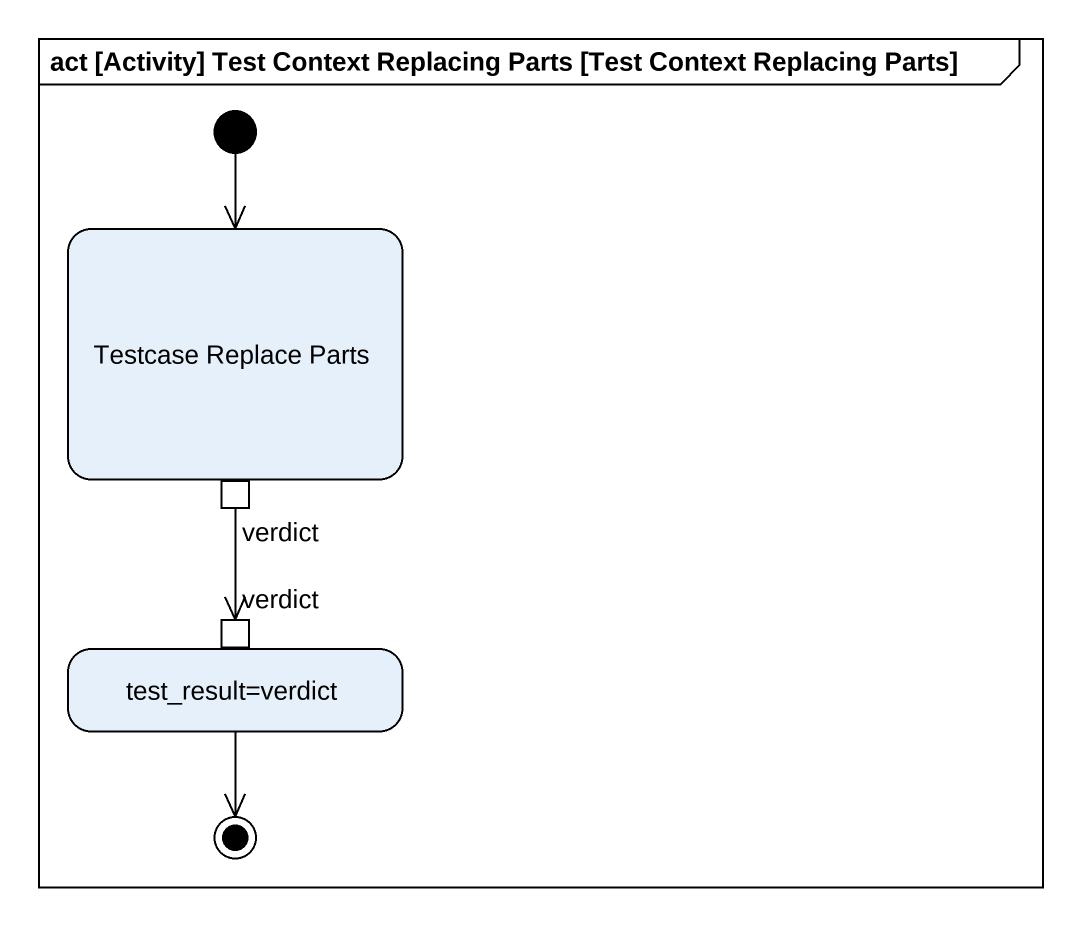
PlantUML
@startuml
mainframe act [Activity] Test Context Replacing Parts [Test Context Replacing Parts]
hide empty description
state "Testcase Replace Parts" as Testcase_Replace_Parts {
  state verdict <<outputPin>>
}
state "test_result=verdict" as test_result_verdict {
  state "verdict" as verdict_2 <<inputPin>>
}
[*] --> Testcase_Replace_Parts
verdict --> verdict_2
test_result_verdict --> [*]
@enduml
